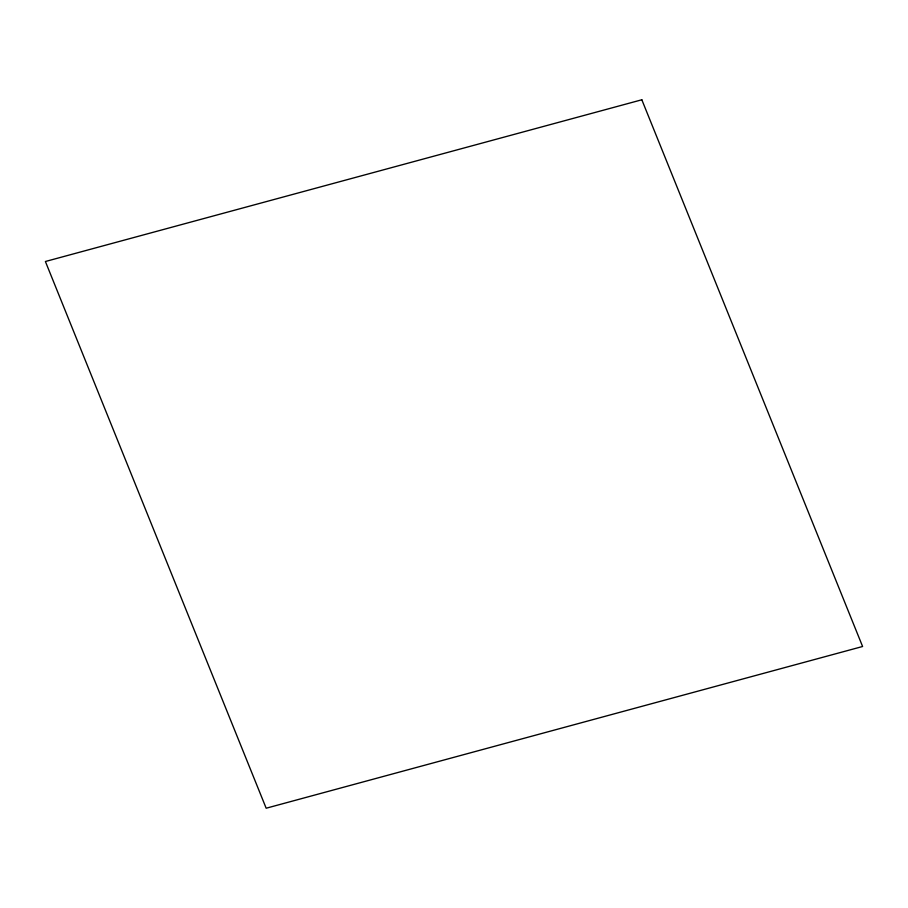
<?xml version="1.0" encoding="UTF-8"?>
<svg xmlns="http://www.w3.org/2000/svg" width="908" height="908" viewBox="0 0 908 908"><rect width="100%" height="100%" fill="white"/><g stroke="black" fill="none" stroke-linecap="round" stroke-linejoin="round"><path stroke-width="1.36" d="M641.831 99.778L45.4 261.504L266.169 808.222L862.6 646.496L641.831 99.778"/></g></svg>
